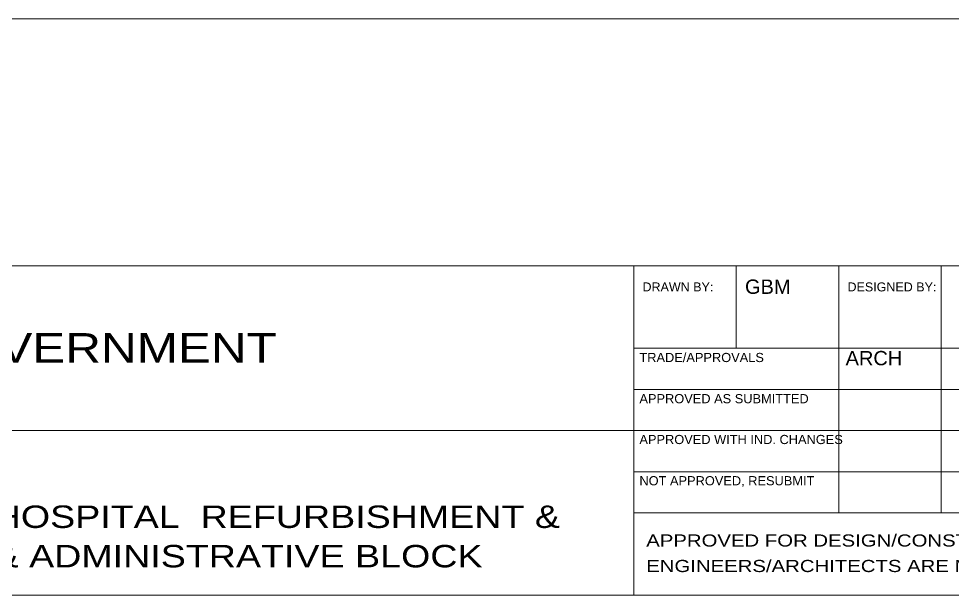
# Model space of a CAD drawing. Header units: millimetres. Extents: x -160614 to 59925, y -157025 to 0.
# Drawn here: x -141130 to -128454, y -129881 to -122056 of the extents above; entities that cross this region are included whole.
import ezdxf

# ---------------------------------------------------------------- set-up
doc = ezdxf.new("R2010")
doc.units = ezdxf.units.MM
doc.header["$LTSCALE"] = 8
doc.layers.add('Frame', color=9, linetype='Continuous', lineweight=9)
doc.styles.add('MARI3', font='arial.ttf', dxfattribs={"width": 1.2})
doc.styles.add('TTLB-A0-JeddahDP$0$Standard', font='txt_____.ttf')
doc.styles.add('TTLB-A0-JeddahDP$0$swis721', font='swiss.ttf')

msp = doc.modelspace()

# ---------------------------------------------------------------- linework, layer by layer
at = {"layer": 'Frame'}
for p, q in [((-91027.4, -122055.5, -0.1), (-160614.4, -122055.5, -0.1)), ((-91027.4, -125409.3, -0.1), (-160614.4, -125409.3, -0.1)), ((-132779.6, -125409.3, -0.1), (-132779.6, -129881.1, -0.1)), ((-131388, -125409.3, -0.1), (-131388, -126527.3, -0.1)), ((-129996.4, -125409.3, -0.1), (-129996.4, -128763.2, -0.1)), ((-128604.8, -125409.3, -0.1), (-128604.8, -128763.2, -0.1)), ((-118862.2, -126527.3, -0.1), (-132779.6, -126527.3, -0.1)), ((-118862.2, -127086.3, -0.1), (-132779.6, -127086.3, -0.1)), ((-132779.6, -127645.2, -0.1), (-146697, -127645.2, -0.1)), ((-118862.2, -127645.2, -0.1), (-132779.6, -127645.2, -0.1)), ((-118862.2, -128204.2, -0.1), (-132779.6, -128204.2, -0.1)), ((-118862.2, -128763.2, -0.1), (-132779.6, -128763.2, -0.1)), ((-160614.4, -129881.1, 0.3), (-91027.4, -129881.1, 0.3))]:
    msp.add_line(p, q, dxfattribs=at)

# ---------------------------------------------------------------- texts
at = {"layer": 'Frame', "width": 1.2}
for s, height, style, p in [('EDO STATE GOVERNMENT', 400.787, 'MARI3', (-146433.3, -126723.5, -0.1)), ('STELLA OBASANJO HOSPITAL  REFURBISHMENT &', 304.598, 'MARI3', (-146435, -128966.8, -0.1)), ('APPROVED FOR DESIGN/CONSTRUCTION RESPONSIBILITY TO REMAIN WITH DESIGNER & CONTRACTOR', 164.616, 'TTLB-A0-JeddahDP$0$swis721', (-132610.2, -129219.2, -0.1)), ('ADDITION OF O.P.D & ADMINISTRATIVE BLOCK', 304.598, 'MARI3', (-146435, -129501.9, -0.1)), ('ENGINEERS/ARCHITECTS ARE NOT RESPONSIBLE FOR DIMENSIONS AND QUANTITIES', 164.616, 'TTLB-A0-JeddahDP$0$swis721', (-132610.2, -129565.3, -0.1))]:
    msp.add_text(s, height=height, dxfattribs=dict(at, style=style)).set_placement(p)
at = {"layer": 'Frame', "style": 'TTLB-A0-JeddahDP$0$swis721'}
for s, insert, char_height, attachment_point in [('GBM', (-130959.9, -125792.8, -0.1), 194.41, 8), ('TRADE/APPROVALS', (-132702.8, -126717.5, -0.1), 124.423, 7), ('ARCH', (-129518.7, -126762.1, -0.1), 194.41, 8), ('APPROVED AS SUBMITTED', (-132702.8, -127276.4, -0.1), 124.423, 7), ('APPROVED WITH IND. CHANGES', (-132702.8, -127830.4, -0.1), 124.423, 7), ('NOT APPROVED, RESUBMIT', (-132702.8, -128411.5, -0.1), 124.423, 7)]:
    msp.add_mtext(s, dxfattribs=dict(at, insert=insert, char_height=char_height, attachment_point=attachment_point))
at = {"layer": 'Frame', "char_height": 121.507, "attachment_point": 4, "style": 'TTLB-A0-JeddahDP$0$Standard'}
for s, insert, width in [('{\\fArial|b0|i0|c0|p34;DRAWN BY:}', (-132660.9, -125695.8, -0.1), 1600.194), ('{\\fArial|b0|i0|c0|p34;DESIGNED BY:}', (-129877.8, -125696.7, -0.1), 2567.606)]:
    msp.add_mtext(s, dxfattribs=dict(at, insert=insert, width=width))

doc.saveas('drawing.dxf')
